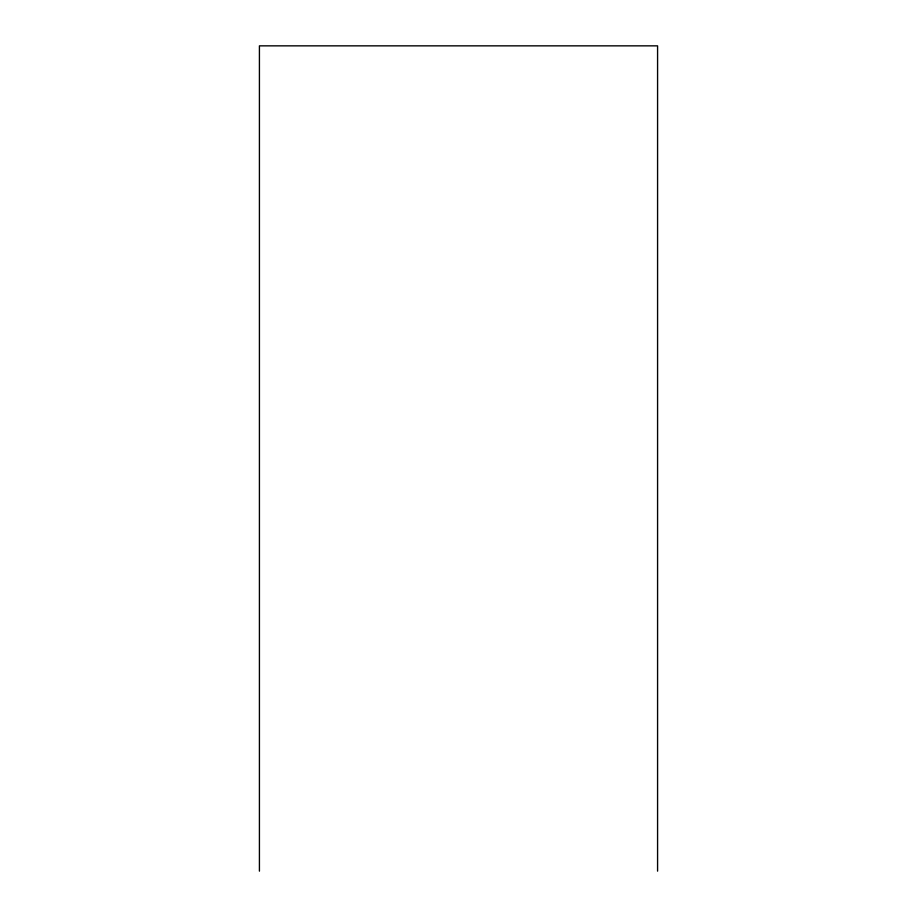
<?xml version="1.0" encoding="UTF-8"?>
<svg xmlns="http://www.w3.org/2000/svg" width="917" height="917" viewBox="0 0 917 917"><rect width="100%" height="100%" fill="white"/><g stroke="black" fill="none" stroke-linecap="round" stroke-linejoin="round"><path stroke-width="1.38" d="M657.581 871.15L657.581 45.85L259.419 45.85L259.419 871.15"/></g></svg>
